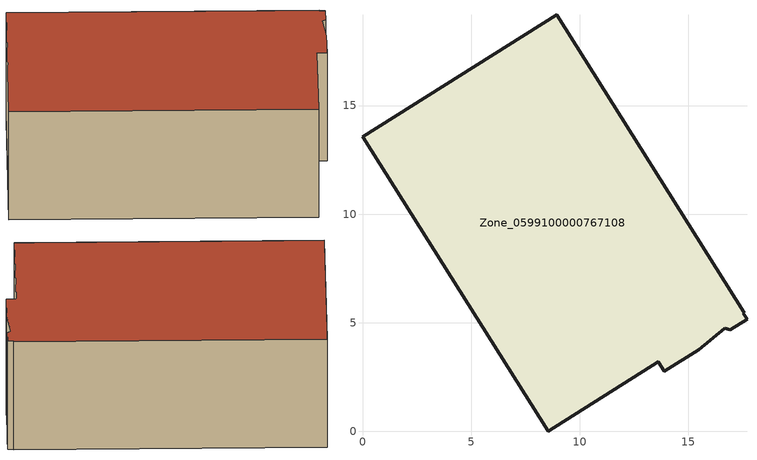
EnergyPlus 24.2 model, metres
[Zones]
Zone_0599100000767108
 floor ground (C_G): 17.7,5.17 16.92,4.67 16.69,4.75 15.47,3.76 13.9,2.76 13.62,3.2 8.56,0 0,13.57 8.95,19.18 17.57,5.46 17.53,5.43 z0
 wall outside (C_F): 17.57,5.46 8.95,19.18 0,13.57 8.56,0 13.62,3.2 13.9,2.76 15.47,3.76 16.69,4.75 16.92,4.67 17.7,5.17 17.53,5.43 17.57,5.46 z0:6.37
 roof outside (C_R): 16.92,4.67 17.7,5.17 17.53,5.43 17.57,5.46 8.95,19.18 0,13.57 8.56,0 13.62,3.2 13.9,2.76 15.47,3.76 16.69,4.75 z6.37
[BUILDING]
Pand.0599100000767108: North Axis=0; Terrain=City; Loads Convergence Tolerance Value=0.04; Temperature Convergence Tolerance Value=0.4; Solar Distribution=FullExterior; Maximum Number of Warmup Days=25; Minimum Number of Warmup Days=1
[Site:Location]
Rotterdam.The.Hague.AP_ZH_NLD Design_Conditions: Latitude=51.96; Longitude=4.45; Time Zone=1; Elevation=-4.5
[SITE:GROUNDTEMPERATURE:BUILDINGSURFACE]
18, 18, 18, 18, 18, 18, 18, 18, 18, 18, 18, 18
[MATERIAL] Thermal Absorptance=0.9; Solar Absorptance=0.7; Visible Absorptance=0.7
Name | Roughness | Thickness | Conductivity | Density | Specific Heat
G.D.2006-2014 | MediumSmooth | 0.15 | 0.06 | 540 | 1210
F.D.2006-2014 | Rough | 0.3 | 0.12 | 1920 | 840
R.D.2006-2014 | MediumRough | 0.2 | 0.08 | 1500 | 1000
[CONSTRUCTION]
C_G: G.D.2006-2014
C_F: F.D.2006-2014
C_R: R.D.2006-2014
[ZONE]
Zone_0599100000767108: Type=1; Multiplier=1; Ceiling Height=Autocalculate; Volume=Autocalculate; Floor Area=autocalculate; Part of Total Floor Area=Yes
[ZONEINFILTRATION:DESIGNFLOWRATE]
Infil_Zone_0599100000767108: Zone or ZoneList or Space or SpaceList=Zone_0599100000767108; Schedule=AlwaysOn; Design Flow Rate Calculation Method=Flow/Area; Flow Rate per Floor Area=0.0021; Constant Term Coefficient=1; Temperature Term Coefficient=0; Velocity Term Coefficient=0; Velocity Squared Term Coefficient=0
[HVACTEMPLATE:ZONE:IDEALLOADSAIRSYSTEM]
Zone_0599100000767108: Maximum Heating Supply Air Temperature=50; Minimum Cooling Supply Air Temperature=13; Maximum Heating Supply Air Humidity Ratio=0.0156; Minimum Cooling Supply Air Humidity Ratio=0.0077; Heating Limit=NoLimit; Cooling Limit=NoLimit; Dehumidification Control Type=ConstantSensibleHeatRatio; Cooling Sensible Heat Ratio=0.7; Dehumidification Setpoint=60; Humidification Control Type=None; Humidification Setpoint=30; Outdoor Air Method=None; Outdoor Air Flow Rate per Person=0.00944; Outdoor Air Flow Rate per Zone Floor Area=0; Outdoor Air Flow Rate per Zone=0; Demand Controlled Ventilation Type=None; Outdoor Air Economizer Type=NoEconomizer; Heat Recovery Type=None; Sensible Heat Recovery Effectiveness=0.7; Latent Heat Recovery Effectiveness=0.65
[ZONECONTROL:THERMOSTAT]
ThermostatControl_Zone_0599100000767108: Zone or ZoneList=Zone_0599100000767108; Control Type Schedule=DualSetpointControlType; Control 1=Thermostat_Zone_0599100000767108; Temperature Difference Between Cutout And Setpoint=0
[THERMOSTATSETPOINT:DUALSETPOINT]
Thermostat_Zone_0599100000767108: Heating Setpoint Temperature Schedule=HeatingSetpoint_Zone_0599100000767108; Cooling Setpoint Temperature Schedule=CoolingSetpoint_Zone_0599100000767108
[SCHEDULE:COMPACT]
HeatingSetpoint_Zone_0599100000767108: Through: 12/31, For: AllDays, Until: 24:00, 21
CoolingSetpoint_Zone_0599100000767108: Through: 12/31, For: AllDays, Until: 24:00, 24
DualSetpointControlType: Through: 12/31, For: AllDays, Until: 24:00, 4
AlwaysOn: Through: 12/31, For: AllDays, Until: 24:00, 1
